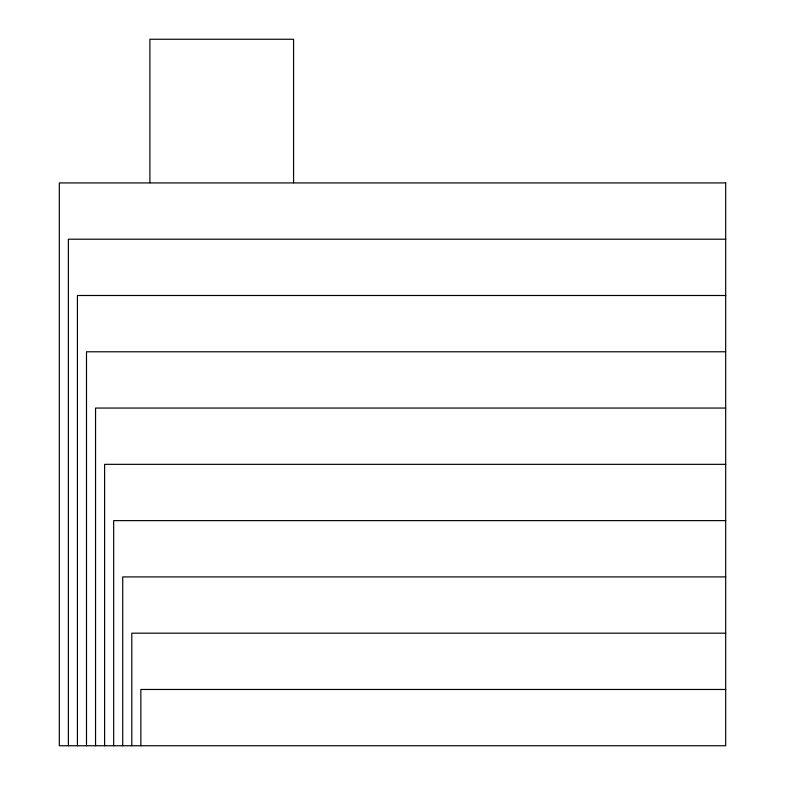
<?xml version="1.0" encoding="UTF-8"?>
<svg xmlns="http://www.w3.org/2000/svg" width="785" height="785" viewBox="0 0 785 785"><rect width="100%" height="100%" fill="white"/><g stroke="black" fill="none" stroke-linecap="round" stroke-linejoin="round"><path stroke-width="1.18" d="M725.683 239.209L68.374 239.209L68.374 745.75M725.683 295.494L77.43 295.494L77.43 745.75M725.683 351.778L86.497 351.778L86.497 745.75M725.683 408.053L95.554 408.053L95.554 745.75M725.683 464.337L104.611 464.337L104.611 745.75M725.683 520.622L113.668 520.622L113.668 745.75M725.683 576.906L122.725 576.906L122.725 745.75M725.683 633.181L131.792 633.181L131.792 745.75M725.683 689.465L140.849 689.465L140.849 745.75M293.58 182.758L293.58 39.25L149.906 39.25L149.906 182.758M725.683 182.925L59.317 182.925L59.317 745.75L725.683 745.75L725.683 182.925"/></g></svg>
